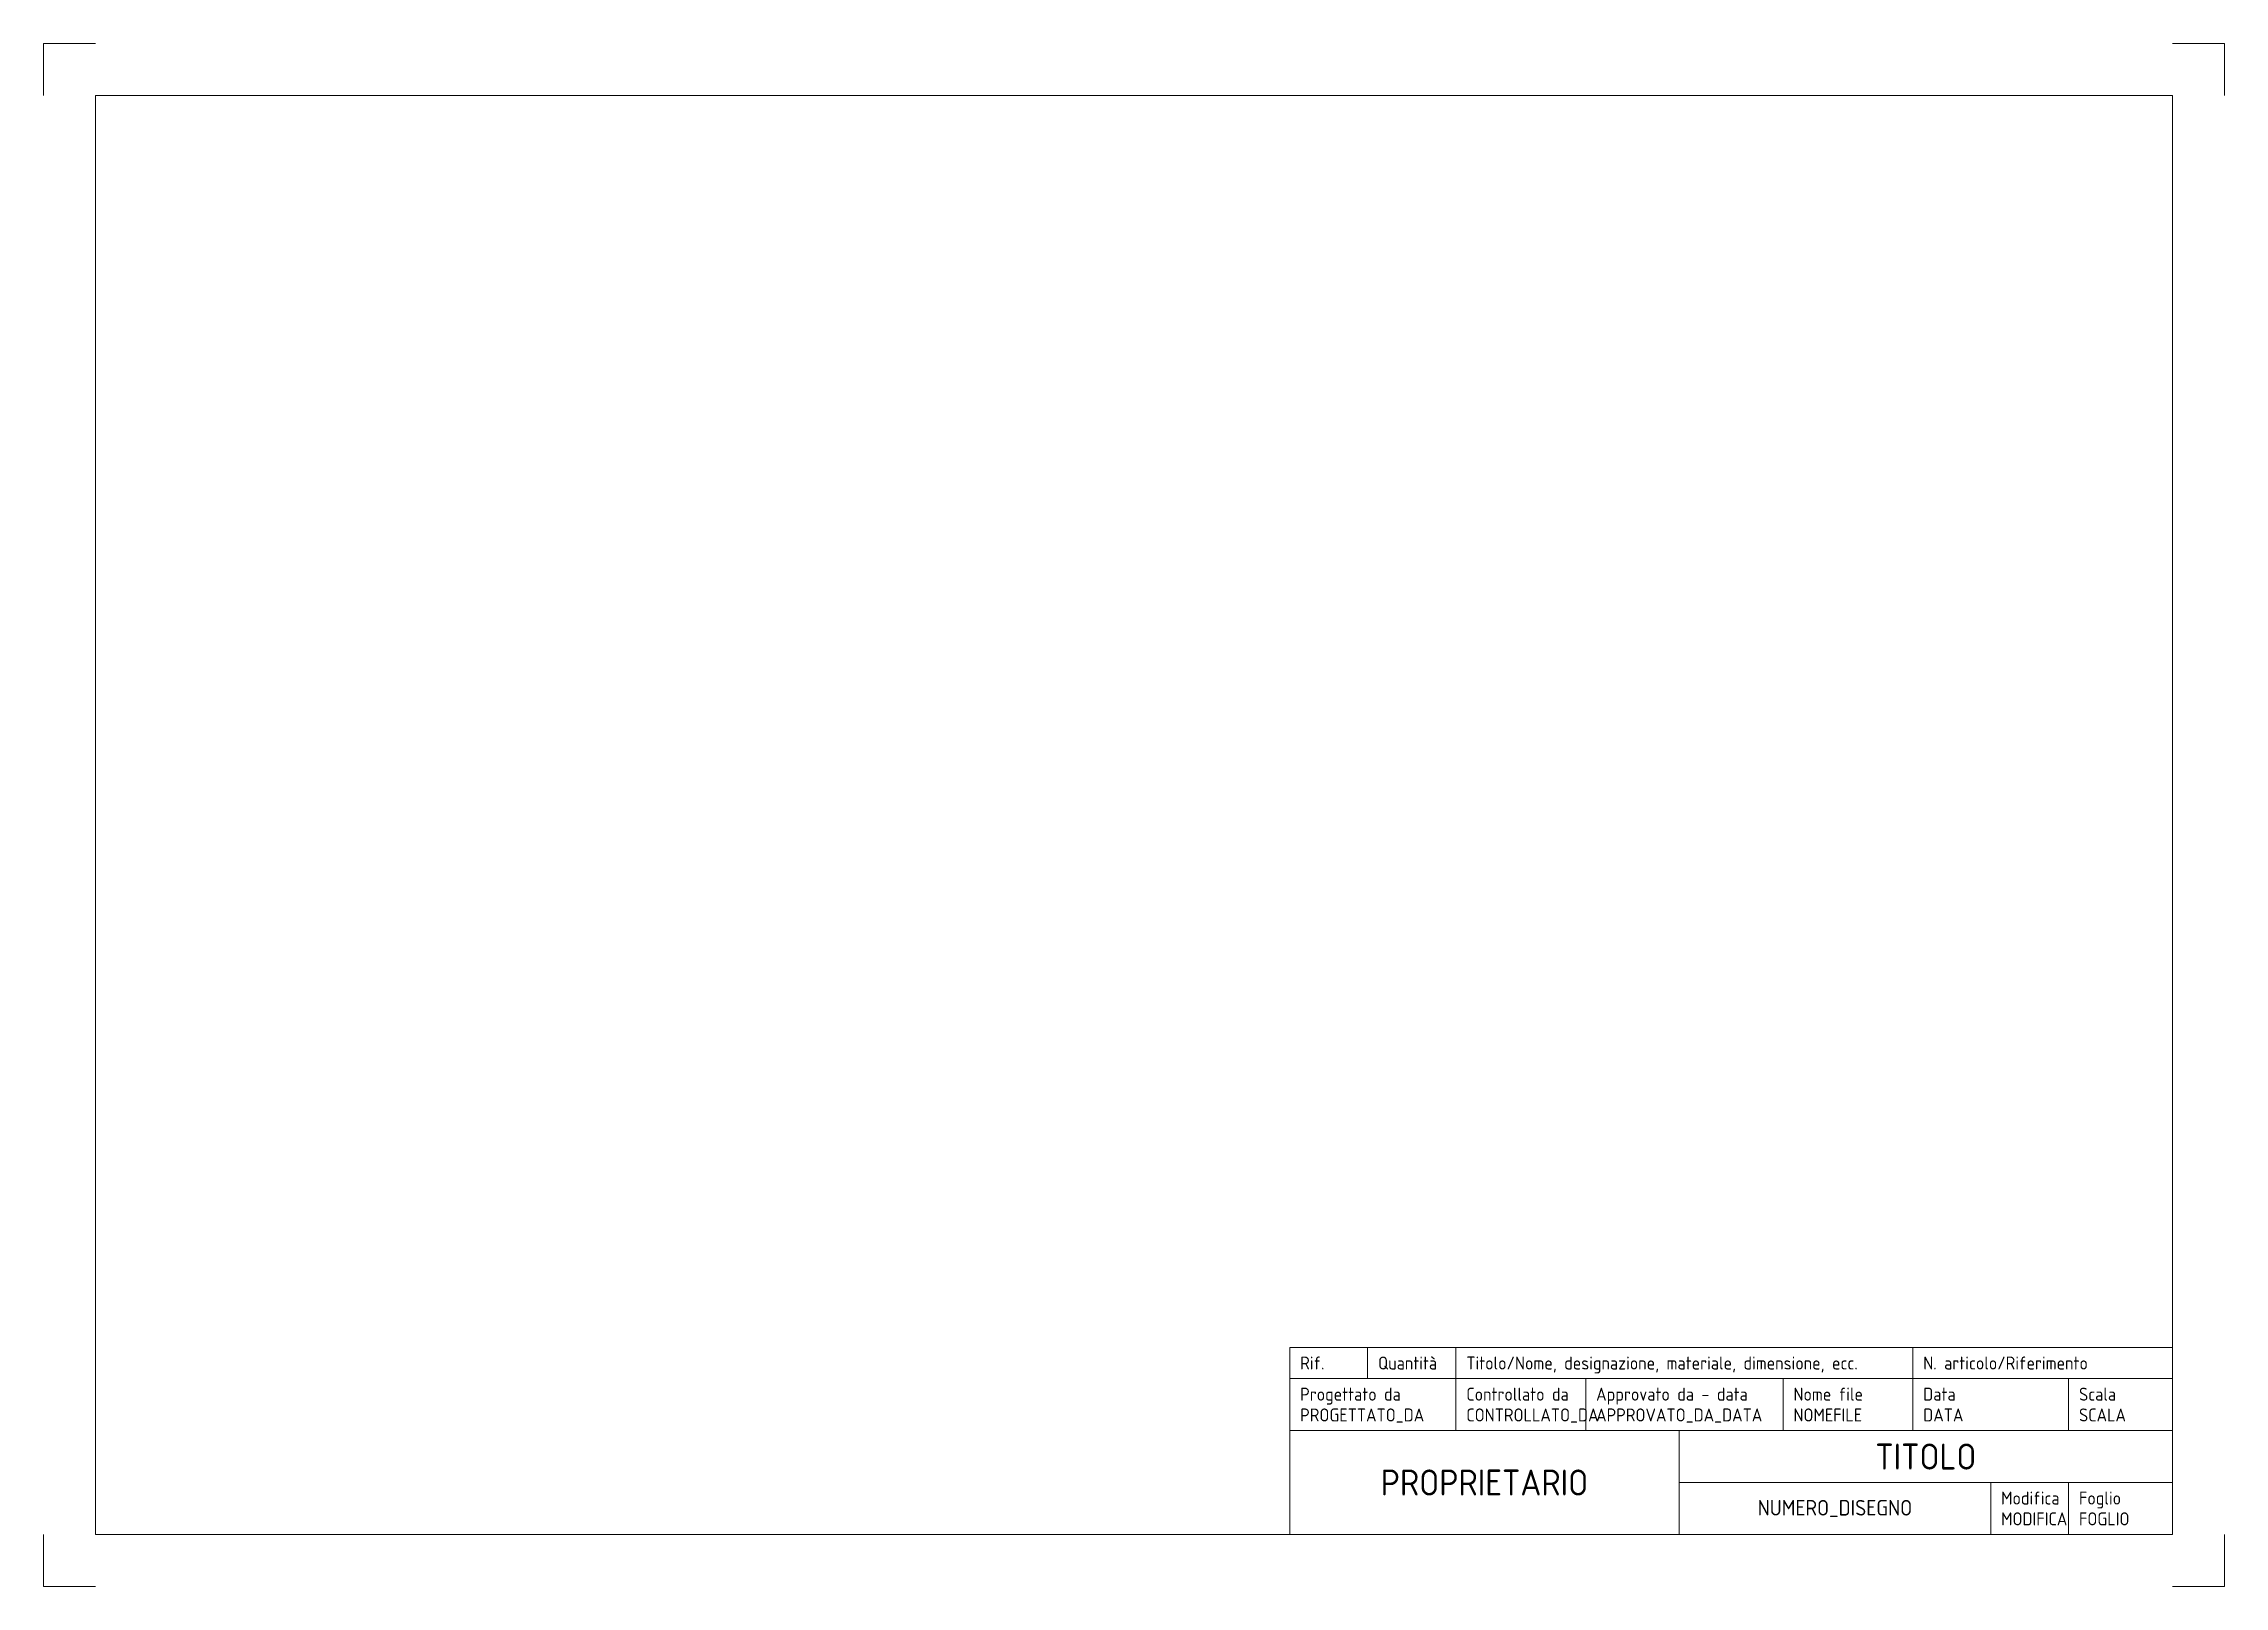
# Paper-space layout 'A3' of a CAD drawing. Header units: inches, sheet in millimetres. Extents: x 0 to 420, y 0 to 297.
import ezdxf
from ezdxf.enums import TextEntityAlignment as Align

# ---------------------------------------------------------------- set-up
doc = ezdxf.new("R2010")
doc.units = ezdxf.units.IN
doc.header["$LTSCALE"] = 15
doc.header["$MEASUREMENT"] = 0
doc.layers.add('cartiglioA3', color=7, linetype='Continuous', lineweight=18)
doc.styles.add('ISO Proportional', font='isocp')

psp = doc.layouts.new('A3')

# ---------------------------------------------------------------- linework, layer by layer
at = {"layer": 'cartiglioA3'}
for p, q in [((-0.48, 297.35), (-0.48, 287.35)), ((9.52, 297.35), (-0.48, 297.35)), ((419.52, 297.35), (409.52, 297.35)), ((419.52, 287.35), (419.52, 297.35)), ((409.52, 287.35), (9.52, 287.35)), ((9.52, 287.35), (9.52, 10.35)), ((409.52, 10.35), (409.52, 287.35)), ((239.52, 46.35), (409.52, 46.35)), ((239.52, 40.35), (239.52, 46.35)), ((254.52, 40.35), (254.52, 46.35)), ((271.52, 40.35), (271.52, 46.35)), ((359.52, 40.35), (359.52, 46.35)), ((239.52, 40.35), (409.52, 40.35)), ((239.52, 10.35), (239.52, 40.35)), ((271.52, 30.35), (271.52, 40.35)), ((296.52, 30.35), (296.52, 40.35)), ((334.52, 30.35), (334.52, 40.35)), ((359.52, 30.35), (359.52, 40.35)), ((389.52, 30.35), (389.52, 40.35)), ((239.52, 30.35), (409.52, 30.35)), ((314.52, 10.35), (314.52, 30.35)), ((314.52, 20.35), (409.52, 20.35)), ((374.52, 10.35), (374.52, 20.35)), ((389.52, 10.35), (389.52, 20.35)), ((-0.48, 0.35), (-0.48, 10.35)), ((9.52, 10.35), (409.52, 10.35)), ((419.52, 0.35), (419.52, 10.35)), ((-0.48, 0.35), (9.52, 0.35)), ((419.52, 0.35), (409.52, 0.35))]:
    psp.add_line(p, q, dxfattribs=at)

# ---------------------------------------------------------------- texts
at = {"layer": 'cartiglioA3', "style": 'ISO Proportional'}
for s, p in [('Rif.', (241.52, 43.35)), ('Quantità', (256.52, 43.35)), ('Titolo/Nome, designazione, materiale, dimensione, ecc.', (273.52, 43.35)), ('N. articolo/Riferimento', (361.52, 43.35)), ('Progettato da', (241.52, 37.35)), ('Controllato da', (273.52, 37.35)), ('Approvato da - data', (298.52, 37.35)), ('Nome file', (336.52, 37.35)), ('Data', (361.52, 37.35)), ('Scala', (391.52, 37.35)), ('Modifica', (376.52, 17.35)), ('Foglio', (391.52, 17.35))]:
    psp.add_text(s, height=2.5, dxfattribs=at).set_placement(p, align=Align.MIDDLE_LEFT)
at = {"layer": 'cartiglioA3', "style": 'ISO Proportional', "flags": 8}
for tag, text, p in [('PROGETTATO_DA', 'XXX', (241.52, 33.35)), ('CONTROLLATO_DA', 'XXX', (273.52, 33.35)), ('APPROVATO_DA_DATA', 'XXX - 00/00/00', (298.52, 33.35)), ('NOMEFILE', 'XXX', (336.52, 33.35)), ('DATA', '00/00/00', (361.52, 33.35)), ('SCALA', '1:1', (391.52, 33.35)), ('MODIFICA', '0', (376.52, 13.35)), ('FOGLIO', '1/1', (391.52, 13.35))]:
    psp.add_attdef(tag, text=text, height=2.5, dxfattribs=at).set_placement(p, align=Align.MIDDLE_LEFT)
for tag, text, height, p in [('TITOLO', 'XXX', 5, (362.02, 25.35)), ('PROPRIETARIO', 'XXX', 5, (277.02, 20.35)), ('NUMERO_DISEGNO', 'X', 3, (344.52, 15.35))]:
    psp.add_attdef(tag, text=text, height=height, dxfattribs=at).set_placement(p, align=Align.MIDDLE)

doc.saveas('drawing.dxf')
